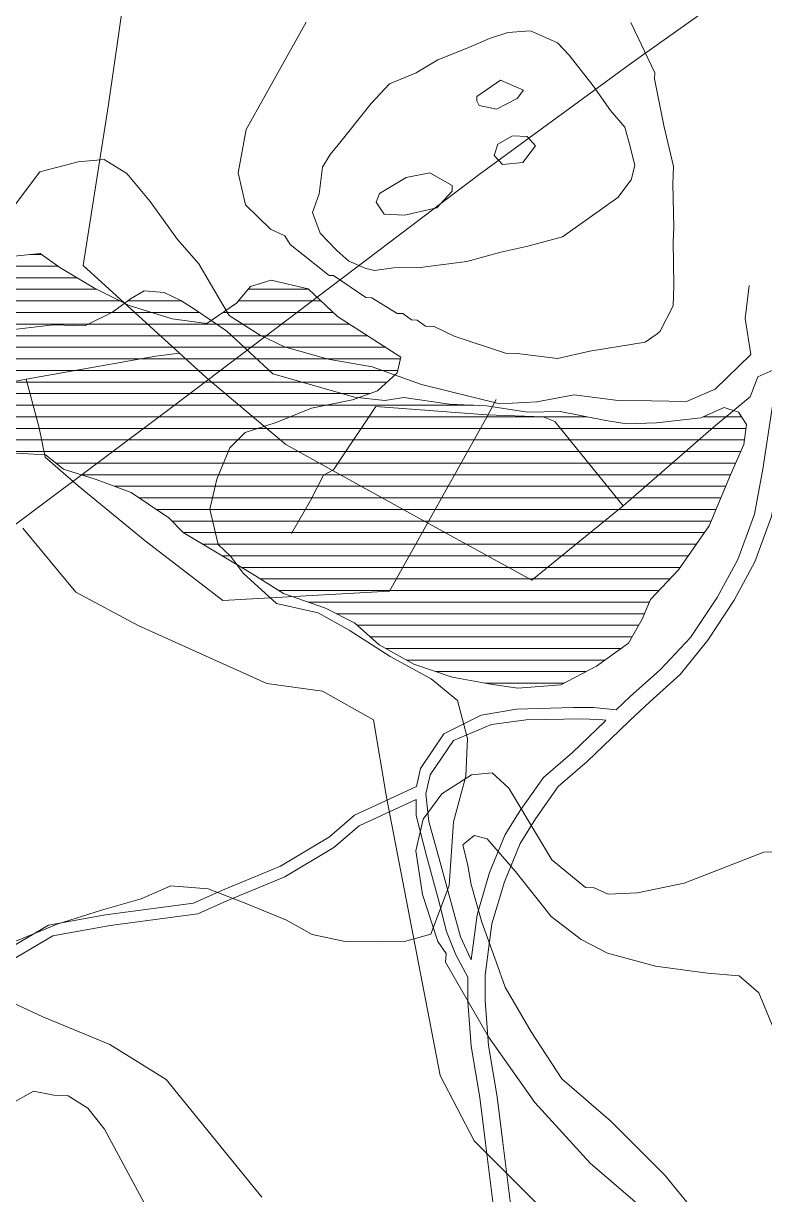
# Model space of a CAD drawing. Header units: millimetres. Extents: x 396621004 to 402046651, y 6785344214 to 6789799943.
# Drawn here: x 398084811 to 398340626, y 6786713029 to 6787117369 of the extents above; entities that cross this region are included whole.
import ezdxf

# ---------------------------------------------------------------- set-up
doc = ezdxf.new("R2010")
doc.units = ezdxf.units.MM
doc.header["$MEASUREMENT"] = 0
for name, color, linetype, lineweight in [('02 Johtolinjat_Kynä_nro__101', 252, 'Continuous', 15), ('02 Korkeuskayrat_Kynä_nro__2', 8, 'Continuous', 15), ('02 Suot_Kynä_nro__101', 252, 'Continuous', 15)]:
    doc.layers.add(name, color=color, linetype=linetype, lineweight=lineweight)
for name, color, linetype, lineweight, true_color in [('02 Maaston rajat_Kynä_nro__82', 7, 'Continuous', 20, 0xaaaaaa), ('02 Suot_Kynä_nro__102', 7, 'Continuous', 15, 0xcccccc), ('02 Tiet_Kynä_nro__102', 7, 'Continuous', 15, 0xcccccc), ('02 Vesialueet_Kynä_nro__105', 7, 'Continuous', 15, 0xcae6ff)]:
    doc.layers.add(name, color=color, linetype=linetype, lineweight=lineweight, true_color=true_color)
pattern_1 = [(0, (1245072124.6, 6788065563.7), (0, 4000), [])]

msp = doc.modelspace()

# ---------------------------------------------------------------- hatches: boundary and pattern name
at = {"layer": '02 Suot_Kynä_nro__102', "linetype": 'Continuous', "lineweight": 15, "true_color": 0xcccccc}
h = msp.add_hatch(dxfattribs=at)
h.set_pattern_fill('KAJO___suo', color=254, style=0, pattern_type=2)
h.set_pattern_definition(pattern_1)
h.paths.add_polyline_path([(398044900.6, 6787034540.23), (398035567.33, 6787027458.61), (398027632.36, 6787018306.52), (398019705.82, 6787009164.43), (398013118.61, 6786996451.52), (398009299.63, 6786985379.06), (398020640.83, 6786989089.84), (398029148.6, 6786993100.75), (398046694.81, 6787001862.76), (398059726.01, 6787006123.73), (398079580.28, 6787011484.96), (398095231.2, 6787013335.38), (398105988.05, 6787012965.3), (398115531.91, 6787017676.38), (398119746.35, 6787020795.69), (398109079.49, 6787026078.3), (398097396.05, 6787033129.91), (398090606.68, 6787037941.01), (398080548.98, 6787036900.77), (398068511.76, 6787036450.67), (398062109.87, 6787038751.2), (398053618.95, 6787039141.29)])
h = msp.add_hatch(dxfattribs=at)
h.set_pattern_fill('KAJO___suo', color=254, style=0, pattern_type=2)
h.set_pattern_definition(pattern_1)
h.paths.add_polyline_path([(398155004.58, 6787011134.88), (398170950.33, 6786996431.52), (398187468.87, 6786991720.44), (398199051.23, 6786988299.66), (398200404.02, 6786988156.09), (398207062.01, 6786990550.17), (398213859.8, 6786996741.59), (398215106.48, 6787002192.83), (398193230.57, 6787016216.04), (398183147.6, 6787025688.21), (398170276.44, 6787028778.92), (398163166.98, 6787026598.42), (398158399.26, 6787020817.09), (398149596.15, 6787014819.6)])
h = msp.add_hatch(dxfattribs=at)
h.set_pattern_fill('KAJO___suo', color=254, style=0, pattern_type=2)
h.set_pattern_definition(pattern_1)
h.paths.add_polyline_path([(398121318.88, 6787020016.91), (398136119.02, 6787015325.84), (398148063.59, 6787013775.48), (398149596.15, 6787014819.6), (398144155.07, 6787018526.57), (398139159.92, 6787021707.3), (398133381.38, 6787024487.93), (398126482.5, 6787025058.06), (398121815.87, 6787022327.44), (398119746.35, 6787020795.69)])
h = msp.add_hatch(dxfattribs=at)
h.set_pattern_fill('KAJO___suo', color=254, style=0, pattern_type=2)
h.set_pattern_definition(pattern_1)
h.paths.add_polyline_path([(398080397.36, 6786969095.26), (398092384.05, 6786968405.1), (398098617.46, 6786963533.99), (398109938.69, 6786959873.15), (398121959.07, 6786955422.13), (398134990.27, 6786946650.13), (398139960.15, 6786941598.97), (398158508.35, 6786930451.32), (398156386.04, 6786933307.07), (398152073.19, 6786937508.04), (398149124.96, 6786949660.82), (398151601.47, 6786960053.19), (398156108.06, 6786970865.67), (398161347.5, 6786976126.87), (398172028.54, 6786979637.67), (398184267.93, 6786984588.81), (398198411.04, 6786987439.46), (398200404.02, 6786988156.09), (398199051.23, 6786988299.66), (398187468.87, 6786991720.44), (398170950.33, 6786996431.52), (398155004.58, 6787011134.88), (398149596.15, 6787014819.6), (398148063.59, 6787013775.48), (398136119.02, 6787015325.84), (398121318.88, 6787020016.91), (398119746.35, 6787020795.69), (398115531.91, 6787017676.38), (398105988.05, 6787012965.3), (398095231.2, 6787013335.38), (398079580.28, 6787011484.96), (398059726.01, 6787006123.73), (398046694.81, 6787001862.76), (398029148.6, 6786993100.75), (398020640.83, 6786989089.84), (398009299.63, 6786985379.06), (398007340.07, 6786979697.69), (397993255.93, 6786956312.34), (397986095.93, 6786942129.09), (397979567.69, 6786930916.53), (397970217.57, 6786923334.79), (397957952.91, 6786917893.55), (397950910.83, 6786917213.39), (397947209.66, 6786916681.53), (397948838.64, 6786916503.23), (397955291.07, 6786916443.22), (397967766.32, 6786919733.97), (397978843.26, 6786929366.17), (397987822.75, 6786941618.98), (397991225.86, 6786948440.54), (397998520.63, 6786957542.62), (398002942.99, 6786960293.25), (398010625.25, 6786963103.89), (398025518.05, 6786965004.33), (398043468.6, 6786966554.68), (398064544.27, 6786968005.01), (398069547.85, 6786967965)])
h = msp.add_hatch(dxfattribs=at)
h.set_pattern_fill('KAJO___suo', color=254, style=0, pattern_type=2)
h.set_pattern_definition(pattern_1)
h.paths.add_polyline_path([(398189077.77, 6786915462.99), (398199059.65, 6786910371.83), (398207651.65, 6786902860.11), (398219545.68, 6786896158.58), (398232812.74, 6786891637.54), (398246703.15, 6786889076.96), (398255404.65, 6786887826.67), (398270255.34, 6786888976.93), (398282663.2, 6786895518.43), (398293647.49, 6786903410.23), (398298381.51, 6786911652.12), (398301287.63, 6786918493.69), (398310898.88, 6786928716.02), (398321546.22, 6786943889.5), (398328849.43, 6786961563.54), (398333499.22, 6786972035.93), (398334425.8, 6786978847.49), (398331595.5, 6786983148.48), (398326726.7, 6786984778.85), (398318589.56, 6786981168.02), (398303368.24, 6786979477.64), (398292990.45, 6786979147.56), (398285872.57, 6786980277.82), (398270070.02, 6786983388.53), (398258900.42, 6786983108.47), (398244656.23, 6786985358.98), (398231928.27, 6786985939.12), (398216092.03, 6786988259.65), (398209513.25, 6786987189.4), (398200404.02, 6786988156.09), (398198411.04, 6786987439.46), (398184267.93, 6786984588.81), (398172028.54, 6786979637.67), (398161347.5, 6786976126.87), (398156108.06, 6786970865.67), (398151601.47, 6786960053.19), (398149124.96, 6786949660.82), (398152073.19, 6786937508.04), (398156386.04, 6786933307.07), (398158508.35, 6786930451.32), (398163941.95, 6786927185.67), (398174580.87, 6786920554.16)])

# ---------------------------------------------------------------- linework, layer by layer
at = {"layer": '02 Johtolinjat_Kynä_nro__101', "color": 252, "linetype": 'Continuous', "lineweight": 15, "flags": 128}
msp.add_lwpolyline([(397728504.33, 6786677428.53), (397826520.54, 6786751895.57), (397892923.24, 6786802687.19), (397986929.85, 6786873173.32), (398136388.58, 6786985058.91), (398242146.02, 6787065267.26), (398295214.26, 6787104076.14), (398316180.43, 6787118939.54), (398345536.44, 6787139734.3), (398472976.05, 6787237376.64), (398545991.22, 6787291669.06), (398610052.18, 6787340060.13)], dxfattribs=at)
at = {"layer": '02 Korkeuskayrat_Kynä_nro__2', "color": 8, "linetype": 'Continuous', "lineweight": 15, "flags": 128}
for points in [[(398294498.26, 6787117679.25), (398302711.21, 6787100285.27), (398302618.55, 6787098284.82), (398305878.46, 6787082121.12), (398309231.02, 6787067947.88), (398308953.04, 6787061956.51), (398309264.71, 6787046923.07), (398309037.28, 6787041931.92), (398309348.95, 6787026898.49), (398309028.86, 6787019906.89), (398304614.93, 6787011094.87), (398303570.41, 6787010144.65), (398299442.88, 6787007334.01), (398280270.92, 6787004203.29), (398269143.43, 6787001712.72), (398255210.91, 6787003353.1), (398251209.74, 6787003533.14), (398233461.35, 6787009354.47), (398226604.6, 6787012675.23), (398223605.82, 6787012815.26), (398220699.7, 6787014945.75), (398218703.33, 6787015045.77), (398215797.21, 6787017176.26), (398213800.83, 6787017266.28), (398205040.36, 6787022677.52), (398203035.56, 6787022767.54), (398191874.38, 6787030289.26), (398190374.99, 6787030359.28), (398176846.8, 6787040991.71), (398174985.2, 6787044082.42), (398170082.7, 6787046302.92), (398161457.01, 6787054714.85), (398158963.64, 6787065837.39), (398161650.75, 6787080730.8), (398168195.83, 6787092443.48), (398182372.63, 6787117829.29)], [(398335251.31, 6787026928.49), (398333979.36, 6787015455.87), (398335916.77, 6787003093.04), (398323593.14, 6786991120.3), (398313628.1, 6786986819.32), (398301616.15, 6786987119.39), (398290092.76, 6786987139.39), (398274896.71, 6786989089.84), (398262008.7, 6786986669.28), (398249196.51, 6786986009.13), (398222190.67, 6786992750.67), (398205183.56, 6786998792.06), (398190021.2, 6787001492.67), (398174926.23, 6787005693.63), (398166342.65, 6787009844.58), (398155880.63, 6787016586.13), (398149352.39, 6787027408.6), (398145410.18, 6787034350.19), (398138022.74, 6787042712.1), (398128605.23, 6787055925.13), (398120527.07, 6787065567.33), (398112735.3, 6787070428.44), (398103671.58, 6787069588.25), (398090488.75, 6787066187.47), (398080346.82, 6787052614.37)], [(398167050.23, 6786712106.47), (398134072.1, 6786752705.76), (398114588.48, 6786764868.54), (398091465.88, 6786774450.73), (398061537.07, 6786788343.91), (398049373.49, 6786796415.76), (398021449.49, 6786804957.71), (397966090.04, 6786827292.82), (397945199.68, 6786836264.87), (397928420, 6786841796.14), (397901675.29, 6786854289), (397840259.32, 6786886676.41), (397829873.11, 6786895168.35), (397817726.38, 6786903490.25), (397804762.56, 6786915863.08), (397787292.16, 6786928435.96), (397771767.59, 6786939668.53), (397767016.72, 6786945399.84), (397757093.8, 6786964154.13), (397751795.39, 6786985188.94), (397749007.2, 6787001102.58), (397748754.5, 6787011895.05), (397751626.92, 6787031059.44)], [(398084625.97, 6786943159.33), (398102913.46, 6786921024.26), (398124435.58, 6786909511.63), (398168869.71, 6786889437.04), (398188050.1, 6786886806.44), (398205638.43, 6786876984.19), (398210178.71, 6786850208.06), (398228600.98, 6786754146.09), (398240351.8, 6786731550.92), (398291162.55, 6786680869.32)], [(398351441.34, 6786831743.84), (398340406.51, 6786831253.73), (398312886.83, 6786820501.27), (398296713.65, 6786817240.52), (398286681.23, 6786816700.4), (398281778.73, 6786818930.91), (398278779.95, 6786819060.94), (398267206.02, 6786828603.12), (398252321.64, 6786853318.77), (398246559.95, 6786858589.98), (398239517.87, 6786857909.82), (398229207.47, 6786851378.33), (398222797.16, 6786842656.34), (398220295.37, 6786831763.84), (398222603.42, 6786816640.38), (398227868.13, 6786800376.66), (398230681.59, 6786796245.72), (398230538.39, 6786793245.03), (398245380.65, 6786767539.15), (398261351.67, 6786744773.94), (398280414.12, 6786723879.16), (398302568.01, 6786704844.81)], [(398323289.89, 6786698693.4), (398306215.4, 6786719768.22), (398287523.58, 6786738422.49), (398270642.82, 6786752975.82), (398260113.41, 6786769239.54), (398251041.26, 6786784693.07), (398247932.98, 6786793355.06), (398243047.33, 6786807108.2), (398239374.67, 6786820061.17), (398238170.11, 6786826632.67), (398236493.83, 6786833724.29), (398240402.34, 6786837055.05), (398244858.39, 6786835844.78), (398254621.27, 6786824622.21), (398266936.47, 6786809028.64), (398277347.95, 6786801036.81), (398286403.25, 6786796355.74), (398302980.76, 6786791844.71), (398320914.46, 6786789514.18), (398331898.74, 6786788513.95), (398338645.99, 6786782692.62), (398344963.64, 6786767369.11)], [(398075191.62, 6786702274.22), (398074020.75, 6786720348.35), (398075705.45, 6786735281.77), (398080119.38, 6786744093.79), (398088340.75, 6786748714.84), (398095281.74, 6786747394.54), (398100276.9, 6786747164.49), (398107091.53, 6786742853.5), (398112760.57, 6786735581.84), (398126600.43, 6786709915.97)]]:
    msp.add_lwpolyline(points, dxfattribs=at)
for points in [[(398270870.26, 6787043652.32), (398258942.54, 6787040441.58), (398249575.57, 6787038361.11), (398237908.98, 6787035140.37), (398221777.92, 6787033119.91), (398212503.61, 6787033039.89), (398205950.1, 6787032089.67), (398202968.17, 6787032719.82), (398197071.7, 6787035250.4), (398192977.86, 6787038941.24), (398187241.44, 6787044972.62), (398184554.33, 6787052114.25), (398186853.95, 6787058525.72), (398188024.82, 6787067737.83), (398190737.2, 6787072128.83), (398193390.61, 6787075509.61), (398204821.35, 6787089772.87), (398211139, 6787096504.41), (398220337.49, 6787100345.29), (398227800.74, 6787104766.3), (398238010.06, 6787108807.22), (398245683.9, 6787112218), (398252035.24, 6787114178.45), (398259827.01, 6787114828.6), (398269160.28, 6787110637.64), (398273228.85, 6787106446.68), (398281517.6, 6787095794.25), (398287388.8, 6787087252.29), (398292392.38, 6787081510.98), (398294321.37, 6787074409.36), (398295795.49, 6787068327.96), (398294565.65, 6787063366.83), (398290033.79, 6787057315.44)], [(398241312.09, 6787090653.07), (398242120.74, 6787089052.71), (398248067.76, 6787087782.41), (398255244.61, 6787091453.25), (398257384.18, 6787094353.92), (398249533.45, 6787097724.69), (398241261.54, 6787092093.4)], [(398261503.29, 6787075149.52), (398257232.56, 6787069338.19), (398250198.91, 6787068658.04), (398247334.91, 6787071788.76), (398248522.63, 6787075739.66), (398253652.56, 6787078510.29), (398258647.71, 6787078280.24)], [(398206548.17, 6787055645.06), (398209361.63, 6787051514.12), (398216361.58, 6787051194.04), (398227480.65, 6787053684.61), (398232753.78, 6787059445.93), (398232846.44, 6787061446.39), (398225037.82, 6787065807.39), (398216951.23, 6787064177.01), (398207685.35, 6787058595.74)]]:
    msp.add_lwpolyline(points, close=True, dxfattribs=at)
at = {"layer": '02 Maaston rajat_Kynä_nro__82', "color": 253, "linetype": 'Continuous', "lineweight": 20, "true_color": 0xaaaaaa, "flags": 128}
for points in [[(398082208.42, 6786800556.7), (398096494.73, 6786806408.04), (398111732.9, 6786811219.14), (398125421.14, 6786815090.03), (398135647.31, 6786819631.07), (398148611.12, 6786818530.82), (398161886.61, 6786813419.65), (398175650.66, 6786807778.36), (398184427.98, 6786802877.23), (398195825.01, 6786800346.66), (398207836.97, 6786800296.64), (398216353.16, 6786800406.67), (398225484.27, 6786802987.26), (398231759.8, 6786819721.09), (398233267.61, 6786841676.11), (398237496.23, 6786857499.73), (398238094.3, 6786870492.7), (398234691.19, 6786883655.71), (398225526.39, 6786891087.42), (398211358.01, 6786898749.17), (398197265.44, 6786907901.26), (398186525.44, 6786913902.63), (398172154.89, 6786917063.36), (398160623.08, 6786927605.77), (398156386.04, 6786933307.07), (398152073.19, 6786937508.04), (398149124.96, 6786949660.82), (398151601.47, 6786960053.19), (398156108.06, 6786970865.67), (398161347.5, 6786976126.87), (398172028.54, 6786979637.67), (398184267.93, 6786984588.81), (398198411.04, 6786987439.46), (398207062.01, 6786990550.17), (398213859.8, 6786996741.59), (398215106.48, 6787002192.83), (398193230.57, 6787016216.04), (398183147.6, 6787025688.21), (398170276.44, 6787028778.92), (398163166.98, 6787026598.42), (398158399.26, 6787020817.09), (398148063.59, 6787013775.48), (398136119.02, 6787015325.84), (398121318.88, 6787020016.91), (398109079.49, 6787026078.3), (398097396.05, 6787033129.91), (398090606.68, 6787037941.01), (398080548.98, 6787036900.77)], [(398079580.28, 6787011484.96), (398095231.2, 6787013335.38), (398105988.05, 6787012965.3), (398115531.91, 6787017676.38), (398121815.87, 6787022327.44), (398126482.5, 6787025058.06), (398133381.38, 6787024487.93), (398139159.92, 6787021707.3), (398144155.07, 6787018526.57), (398155004.58, 6787011134.88), (398170950.33, 6786996431.52), (398187468.87, 6786991720.44), (398199051.23, 6786988299.66), (398209513.25, 6786987189.4), (398216092.03, 6786988259.65), (398231928.27, 6786985939.12), (398244656.23, 6786985358.98), (398258900.42, 6786983108.47), (398270070.02, 6786983388.53), (398285872.57, 6786980277.82), (398292990.45, 6786979147.56), (398303368.24, 6786979477.64), (398318589.56, 6786981168.02), (398326726.7, 6786984778.85), (398331595.5, 6786983148.48), (398334425.8, 6786978847.49), (398333499.22, 6786972035.93), (398328849.43, 6786961563.54), (398321546.22, 6786943889.5), (398310898.88, 6786928716.02), (398301287.63, 6786918493.69), (398298381.51, 6786911652.12), (398293647.49, 6786903410.23), (398282663.2, 6786895518.43), (398270255.34, 6786888976.93), (398255404.65, 6786887826.67), (398246703.15, 6786889076.96), (398232812.74, 6786891637.54), (398219545.68, 6786896158.58), (398207651.65, 6786902860.11), (398199059.65, 6786910371.83), (398189077.77, 6786915462.99), (398174580.87, 6786920554.16), (398163941.95, 6786927185.67), (398139960.15, 6786941598.97), (398134990.27, 6786946650.13), (398121959.07, 6786955422.13), (398109938.69, 6786959873.15), (398098617.46, 6786963533.99), (398092384.05, 6786968405.1), (398080397.36, 6786969095.26)]]:
    msp.add_lwpolyline(points, dxfattribs=at)
at = {"layer": '02 Suot_Kynä_nro__101', "color": 252, "linetype": 'Continuous', "lineweight": 15, "flags": 128}
msp.add_lwpolyline([(398079580.28, 6787011484.96), (398095231.2, 6787013335.38), (398105988.05, 6787012965.3), (398115531.91, 6787017676.38), (398121815.87, 6787022327.44), (398126482.5, 6787025058.06), (398133381.38, 6787024487.93), (398139159.92, 6787021707.3), (398144155.07, 6787018526.57), (398155004.58, 6787011134.88), (398170950.33, 6786996431.52), (398187468.87, 6786991720.44), (398199051.23, 6786988299.66), (398209513.25, 6786987189.4), (398216092.03, 6786988259.65), (398231928.27, 6786985939.12), (398244656.23, 6786985358.98), (398258900.42, 6786983108.47), (398270070.02, 6786983388.53), (398285872.57, 6786980277.82), (398292990.45, 6786979147.56), (398303368.24, 6786979477.64), (398318589.56, 6786981168.02), (398326726.7, 6786984778.85), (398331595.5, 6786983148.48), (398334425.8, 6786978847.49), (398333499.22, 6786972035.93), (398328849.43, 6786961563.54), (398321546.22, 6786943889.5), (398310898.88, 6786928716.02), (398301287.63, 6786918493.69), (398298381.51, 6786911652.12), (398293647.49, 6786903410.23), (398282663.2, 6786895518.43), (398270255.34, 6786888976.93), (398255404.65, 6786887826.67), (398246703.15, 6786889076.96), (398232812.74, 6786891637.54), (398219545.68, 6786896158.58), (398207651.65, 6786902860.11), (398199059.65, 6786910371.83), (398189077.77, 6786915462.99), (398174580.87, 6786920554.16), (398163941.95, 6786927185.67), (398139960.15, 6786941598.97), (398134990.27, 6786946650.13), (398121959.07, 6786955422.13), (398109938.69, 6786959873.15), (398098617.46, 6786963533.99), (398092384.05, 6786968405.1), (398080397.36, 6786969095.26)], dxfattribs=at)
at = {"layer": '02 Tiet_Kynä_nro__102', "color": 254, "linetype": 'Continuous', "lineweight": 15, "true_color": 0xcccccc, "flags": 128}
for points in [[(398289455.18, 6786880416.99), (398294229.66, 6786885041.93), (398304729.21, 6786894333.78), (398315084.69, 6786905312.48), (398324249.49, 6786919195.66), (398331350.53, 6786932338.66), (398337112.23, 6786947982.24), (398340009.92, 6786963495.79), (398342191.62, 6786977839.07), (398344701.83, 6786994312.84), (398345409.4, 6787007695.9), (398347835.38, 6787028510.66), (398350252.94, 6787042903.96), (398354978.54, 6787059887.84), (398362357.55, 6787077171.8), (398370344.5, 6787090647.93), (398380652.12, 6787101606.52), (398389265.05, 6787109122.93), (398399643.56, 6787116545.81), (398412111.69, 6787121967.95), (398425172.63, 6787126032.89), (398426334.23, 6787126355.4)], [(398293966.82, 6786876586.65), (398301055.42, 6786883159.98), (398311472.76, 6786892599.01), (398321016.23, 6786904408.65), (398330181.03, 6786918291.83), (398337282.06, 6786931434.84), (398343043.76, 6786947078.42), (398345941.46, 6786962591.96), (398348123.15, 6786976935.25), (398350633.36, 6786993409.01), (398351340.94, 6787006792.08), (398353766.92, 6787027606.84), (398356184.47, 6787042000.13), (398360910.07, 6787058984.02), (398368289.08, 6787076267.97), (398376882.43, 6787089221.8), (398387517.48, 6787099808.7), (398396209.63, 6787106879.96), (398406653.51, 6787113450.57), (398419073.75, 6787117987.6), (398429851.36, 6787121125.21)], [(398289455.18, 6786880416.99), (398281617.62, 6786881206.53), (398274585.91, 6786881211.66), (398254967, 6786880624.39), (398242844.39, 6786878494.35), (398229932.87, 6786872060.63), (398221896.82, 6786860137.9), (398220502.06, 6786853929.61)], [(398285883.81, 6786876796.54), (398284790.24, 6786876986.45), (398277913.4, 6786877232.87), (398258394.13, 6786876887.66), (398246374.25, 6786875354.45), (398233249.79, 6786869824.99), (398225213.74, 6786857902.26), (398223739.62, 6786851340.76), (398224693.88, 6786841873.99), (398228583.21, 6786828164.62), (398232651.74, 6786812940.83), (398235633.9, 6786802033.02), (398239158.48, 6786794533.85), (398239364.47, 6786794044.94)], [(398239364.47, 6786794044.94), (398241380.23, 6786809636.23), (398245735.2, 6786824169.56), (398251134.68, 6786837382.58), (398256441.51, 6786845964.54), (398264283.82, 6786857027.07), (398274307.82, 6786865659.05), (398285443.73, 6786876361.5), (398285883.81, 6786876796.54)], [(398244197.23, 6786788798.04), (398246483.37, 6786806480.61), (398250838.34, 6786821013.93), (398256237.82, 6786834226.95), (398261544.65, 6786842808.92), (398269386.96, 6786853871.45), (398279410.96, 6786862503.42), (398290546.87, 6786873205.87), (398293966.82, 6786876586.65)], [(398220502.06, 6786853929.61), (398199114.7, 6786844021.87), (398190404.77, 6786836510.15), (398173532.44, 6786826457.85), (398153501.28, 6786818095.94), (398143468.85, 6786813664.92), (398113160.99, 6786809654.01), (398093407.8, 6786806033.18), (398067463.33, 6786790749.68), (398050068.73, 6786775966.3), (398020754.84, 6786758872.39), (397991542.04, 6786747779.85), (397949752.9, 6786740168.11), (397920624.32, 6786739347.92), (397894149.16, 6786740878.27), (397881631.8, 6786741098.32), (397871270.85, 6786739698), (397863816.03, 6786736367.24), (397844222.89, 6786726975.09), (397838435.93, 6786725444.74)], [(398220378.67, 6786849467.33), (398200655.61, 6786840330.58), (398191945.68, 6786832818.86), (398175073.35, 6786822766.56), (398155042.19, 6786814404.65), (398145009.76, 6786809973.64), (398114701.9, 6786805962.72), (398094948.71, 6786802341.89), (398069004.24, 6786787058.39), (398051609.64, 6786772275.01), (398022295.75, 6786755181.1), (397993082.95, 6786744088.56), (397951293.81, 6786736476.82), (397922165.23, 6786735656.64), (397895690.07, 6786737186.99), (397883172.71, 6786737407.04), (397872811.76, 6786736006.72), (397865356.94, 6786732675.95), (397845763.8, 6786723283.8), (397839976.84, 6786721753.45)], [(398220378.67, 6786849467.33), (398220319.04, 6786843903.77), (398223916.07, 6786830025.61), (398228029.09, 6786814838.37), (398230822.43, 6786803848.49), (398234018.03, 6786795839.64), (398238197.46, 6786788144.11)], [(398278407.24, 6786342592.7), (398280386.77, 6786355555.66), (398279544.41, 6786375180.15), (398278280.88, 6786392604.14), (398276259.23, 6786412028.58), (398273066.72, 6786433943.6), (398272013.78, 6786451117.52), (398271786.34, 6786469841.81), (398270463.85, 6786487425.83), (398269680.46, 6786506890.28), (398267734.62, 6786523524.09), (398266159.42, 6786545379.09), (398264786.38, 6786566053.82), (398263783.98, 6786587388.7), (398262309.87, 6786606763.13), (398261400.13, 6786624777.25), (398259639.61, 6786645331.96), (398258477.16, 6786666606.82), (398255453.11, 6786689592.08), (398250255.79, 6786731011.56), (398248301.53, 6786746795.17), (398245361.72, 6786764509.22), (398244165.58, 6786780002.77), (398244197.23, 6786788798.04)], [(398272062.83, 6786342489.99), (398274393.38, 6786355274.07), (398273551.02, 6786374898.56), (398272287.49, 6786392322.54), (398270265.85, 6786411746.99), (398267073.33, 6786433662), (398266020.39, 6786450835.93), (398265792.95, 6786469560.21), (398264470.46, 6786487144.24), (398263687.07, 6786506608.69), (398261741.23, 6786523242.5), (398260166.03, 6786545097.5), (398258793, 6786565772.23), (398257790.6, 6786587107.11), (398256316.48, 6786606481.54), (398255406.74, 6786624495.66), (398253646.22, 6786645050.36), (398252483.77, 6786666325.23), (398249459.72, 6786689310.49), (398244262.4, 6786730729.96), (398242308.15, 6786746513.58), (398239368.33, 6786764227.63), (398238172.19, 6786779721.17), (398238197.46, 6786788144.11)]]:
    msp.add_lwpolyline(points, dxfattribs=at)
at = {"layer": '02 Vesialueet_Kynä_nro__105', "color": 254, "linetype": 'Continuous', "lineweight": 15, "true_color": 0xcae6ff}
for p, q in [((398120021.65, 6787130442.17), (398114209.42, 6787089412.79)), ((398090236.05, 6786977717.23), (398085754.73, 6786994571.09))]:
    msp.add_line(p, q, dxfattribs=at)
at = {"layer": '02 Vesialueet_Kynä_nro__105', "color": 254, "linetype": 'Continuous', "lineweight": 15, "true_color": 0xcae6ff, "flags": 128}
for points in [[(398138696.62, 6787003483.13), (398105432.1, 6787033760.06), (398114209.42, 6787089412.79)], [(398291836.43, 6786950811.08), (398323028.77, 6786977997.3), (398335613.52, 6786988499.7), (398338292.2, 6786995301.26), (398342470.28, 6786997171.68), (398353648.3, 6787002152.82), (398375911.7, 6787018216.5), (398383080.12, 6787025948.27), (398419714.06, 6787038441.13), (398446138.68, 6787027718.67), (398481045.79, 6787016456.1)], [(398085754.73, 6786994571.09), (398130567.92, 6787002492.9), (398138696.62, 6787003483.13)], [(398138696.62, 6787003483.13), (398147853, 6786995111.21), (398175440.07, 6786971995.93), (398192977.86, 6786962193.68), (398224835.66, 6786944659.67), (398260315.57, 6786925185.22), (398291836.43, 6786950811.08)], [(397989111.55, 6786976286.91), (398022805.68, 6786982578.35), (398085754.73, 6786994571.09)], [(398247966.68, 6786987549.48), (398244908.93, 6786981708.15), (398211139, 6786921354.34), (398153589.43, 6786918093.59), (398126794.17, 6786938748.32), (398103713.7, 6786957682.65), (398092291.39, 6786967644.93), (398090236.05, 6786977717.23)], [(398291836.43, 6786950811.08), (398268250.54, 6786979907.74), (398264215.67, 6786981498.1), (398244799.43, 6786982188.26), (398206413.39, 6786985138.93), (398191832.26, 6786963223.92), (398188429.15, 6786961353.49), (398183880.45, 6786952631.5), (398177318.52, 6786941228.89)]]:
    msp.add_lwpolyline(points, dxfattribs=at)

doc.saveas('drawing.dxf')
